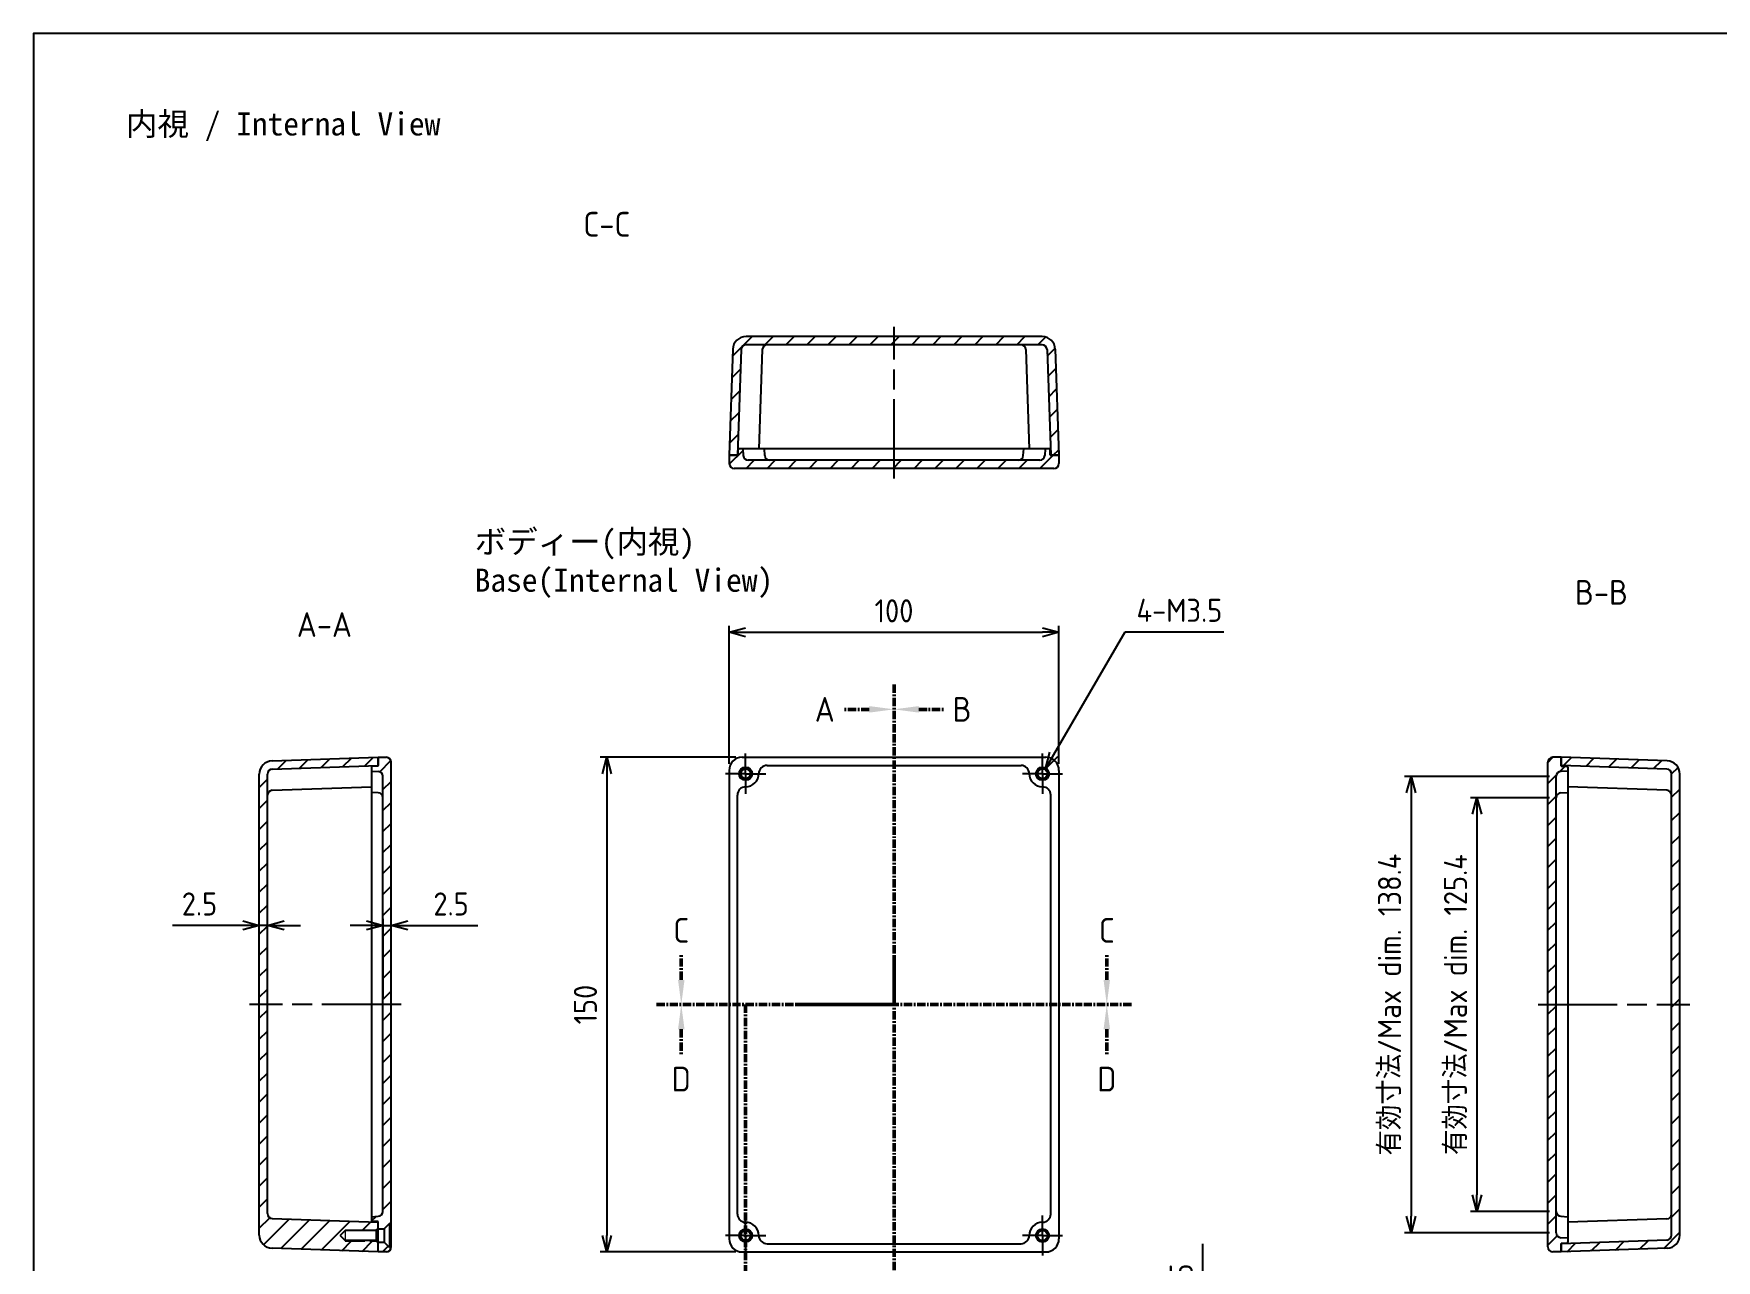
# Model space of a CAD drawing. Header units: millimetres. Extents: x 0 to 1622, y 0 to 560.
# Drawn here: x 816 to 1326, y 188 to 560 of the extents above; entities that cross this region are included whole.
import ezdxf

# ---------------------------------------------------------------- set-up
doc = ezdxf.new("R2010")
doc.units = ezdxf.units.MM
doc.header["$LTSCALE"] = 2
for name, pattern in [('AM_ISO02W050x2', [3.75, 3, -0.75]), ('AM_ISO08W050', [18, 12, -1.5, 3, -1.5]), ('AM_ISO08W050x2', [9, 6, -0.75, 1.5, -0.75]), ('CENTER', [2, 1.25, -0.25, 0.25, -0.25])]:
    doc.linetypes.add(name, pattern=pattern)
for name, color, linetype, lineweight in [('AM_10', 7, 'AM_ISO08W050', 50), ('AM_5', 3, 'Continuous', 25), ('AM_7', 4, 'AM_ISO08W050', 25), ('AM_8', 1, 'Continuous', 25), ('ﾄｯﾌﾟｶﾊﾞｰ', 7, 'Continuous', 25), ('ﾎﾞﾃﾞｨｰ', 2, 'Continuous', 25), ('ﾎﾞﾃﾞｨｰ0', 2, 'AM_ISO02W050x2', 13)]:
    doc.layers.add(name, color=color, linetype=linetype, lineweight=lineweight)
doc.styles.add('ACISOTS', font='isocp.shx', dxfattribs={"height": 1, "bigfont": 'extfont.shx'})
doc.styles.get("Standard").update_dxf_attribs({"font": 'ISOCP.SHX', "bigfont": 'EXTFONT.SHX'})
doc.styles.add('takachi1', font='', dxfattribs={"height": 2.5})
doc.styles.get('takachi1').set_extended_font_data('MS PGothic')
doc.dimstyles.new('AM_ISO$0', dxfattribs={"dimtxt": 3.5, "dimasz": 2.5, "dimexe": 1, "dimexo": 1, "dimgap": 1.5, "dimtad": 1, "dimdsep": 46, "dimtxsty": 'STANDARD', "dimblk": 'OPEN30', "dimcen": 0, "dimclrd": 3, "dimclre": 3, "dimclrt": 2, "dimadec": 0, "dimazin": 2, "dimtp": 0.1, "dimtm": 0.1, "dimtfac": 0.71, "dimtmove": 0, "dimatfit": 3, "dimldrblk": 'OPEN30', "dimfxl": 1, "dimlwd": -1, "dimlwe": -1, "dimarcsym": 0})
doc.dimstyles.new('AM_ISO$3', dxfattribs={"dimtxt": 3.5, "dimasz": 2.5, "dimexe": 1, "dimexo": 1, "dimgap": 1.5, "dimtad": 1, "dimtoh": 1, "dimdsep": 46, "dimtxsty": 'STANDARD', "dimblk": 'OPEN30', "dimcen": 0, "dimclrd": 3, "dimclre": 3, "dimclrt": 2, "dimadec": 0, "dimazin": 2, "dimtp": 0.1, "dimtm": 0.1, "dimtfac": 0.71, "dimtofl": 0, "dimtmove": 0, "dimatfit": 0, "dimldrblk": 'OPEN30', "dimfxl": 1, "dimlwd": -1, "dimlwe": -1, "dimarcsym": 0})
pattern_1 = [(45, (0, -11.957), (-3.18198, 3.18198), [])]

# ---------------------------------------------------------------- blocks, each defined once
blk = doc.blocks.new('TK-A3')
blk.add_lwpolyline([(0, 0), (403, 0), (403, 280), (0, 280)], close=True)
blk = doc.blocks.new('*S42')
at = {"layer": 'AM_10', "color": 7, "linetype": 'CENTER'}
for p, q in [((1076.83, 362.66), (1076.83, 347.66)), ((1069.33, 355.16), (1061.83, 355.16)), ((1076.83, 265.66), (1076.83, 280.66)), ((1031.83, 265.66), (1046.83, 265.66)), ((1031.83, 265.66), (1031.83, 250.66)), ((1076.83, 265.66), (1061.83, 265.66)), ((1031.83, 168.66), (1031.83, 183.66)), ((1024.33, 176.16), (1016.83, 176.16))]:
    blk.add_line(p, q, dxfattribs=at)
at = {"layer": 'AM_10', "color": 1, "linetype": 'CENTER'}
for p, q in [((1076.83, 347.66), (1076.83, 280.66)), ((1061.83, 265.66), (1046.83, 265.66)), ((1031.83, 250.66), (1031.83, 183.66))]:
    blk.add_line(p, q, dxfattribs=at)
at = {"layer": 'AM_10', "color": 7, "linetype": 'Continuous', "extrusion": (0, 0, -1)}
blk.add_trace([(-1069.33, 356.15), (-1069.33, 354.17), (-1076.83, 355.16)], dxfattribs=at)
at = {"layer": 'AM_10', "color": 7, "linetype": 'Continuous'}
blk.add_trace([(1024.33, 175.17), (1024.33, 177.15), (1031.83, 176.16)], dxfattribs=at)
at = {"layer": 'AM_10', "color": 7, "char_height": 7.5, "attachment_point": 5, "style": 'ACISOTS'}
for s, insert in [('A-A', (904.15, 380.86)), ('A', (1055.83, 355.16)), ('A', (1010.83, 176.16))]:
    blk.add_mtext(s, dxfattribs=dict(at, insert=insert))
blk = doc.blocks.new('*S43')
at = {"layer": 'AM_10', "color": 7, "linetype": 'CENTER'}
for p, q in [((1076.83, 362.66), (1076.83, 347.66)), ((1069.33, 355.16), (1061.83, 355.16)), ((1076.83, 265.66), (1076.83, 280.66)), ((1031.83, 265.66), (1046.83, 265.66)), ((1031.83, 265.66), (1031.83, 250.66)), ((1076.83, 265.66), (1061.83, 265.66)), ((1031.83, 168.66), (1031.83, 183.66)), ((1024.33, 176.16), (1016.83, 176.16))]:
    blk.add_line(p, q, dxfattribs=at)
at = {"layer": 'AM_10', "color": 1, "linetype": 'CENTER'}
for p, q in [((1076.83, 347.66), (1076.83, 280.66)), ((1061.83, 265.66), (1046.83, 265.66)), ((1031.83, 250.66), (1031.83, 183.66))]:
    blk.add_line(p, q, dxfattribs=at)
at = {"layer": 'AM_10', "color": 7, "linetype": 'Continuous', "extrusion": (0, 0, -1)}
blk.add_trace([(-1069.33, 356.15), (-1069.33, 354.17), (-1076.83, 355.16)], dxfattribs=at)
at = {"layer": 'AM_10', "color": 7, "linetype": 'Continuous'}
blk.add_trace([(1024.33, 175.17), (1024.33, 177.15), (1031.83, 176.16)], dxfattribs=at)
at = {"layer": 'AM_10', "color": 7, "char_height": 7.5, "attachment_point": 5, "style": 'ACISOTS'}
for s, insert in [('A-A', (904.15, 380.86)), ('A', (1055.83, 355.16)), ('A', (1010.83, 176.16))]:
    blk.add_mtext(s, dxfattribs=dict(at, insert=insert))
blk = doc.blocks.new('*S44')
at = {"layer": 'AM_10', "color": 7, "linetype": 'CENTER'}
for p, q in [((1076.83, 362.66), (1076.83, 347.66)), ((1084.33, 355.16), (1091.83, 355.16)), ((1076.83, 168.66), (1076.83, 183.66)), ((1084.33, 176.16), (1091.83, 176.16))]:
    blk.add_line(p, q, dxfattribs=at)
at = {"layer": 'AM_10', "color": 1, "linetype": 'CENTER'}
blk.add_line((1076.83, 347.66), (1076.83, 183.66), dxfattribs=at)
at = {"layer": 'AM_10', "color": 7, "linetype": 'Continuous'}
blk.add_trace([(1084.33, 356.15), (1084.33, 354.17), (1076.83, 355.16)], dxfattribs=at)
at = {"layer": 'AM_10', "color": 7, "linetype": 'Continuous', "extrusion": (0, 0, -1)}
blk.add_trace([(-1084.33, 175.17), (-1084.33, 177.15), (-1076.83, 176.16)], dxfattribs=at)
at = {"layer": 'AM_10', "color": 7, "char_height": 7.5, "attachment_point": 5, "style": 'ACISOTS'}
for s, insert in [('B-B', (1291.29, 390.63)), ('B', (1097.46, 355.16)), ('B', (1097.46, 176.16))]:
    blk.add_mtext(s, dxfattribs=dict(at, insert=insert))
blk = doc.blocks.new('*S45')
at = {"layer": 'AM_10', "color": 7, "linetype": 'CENTER'}
for p, q in [((1076.83, 362.66), (1076.83, 347.66)), ((1084.33, 355.16), (1091.83, 355.16)), ((1076.83, 168.66), (1076.83, 183.66)), ((1084.33, 176.16), (1091.83, 176.16))]:
    blk.add_line(p, q, dxfattribs=at)
at = {"layer": 'AM_10', "color": 1, "linetype": 'CENTER'}
blk.add_line((1076.83, 347.66), (1076.83, 183.66), dxfattribs=at)
at = {"layer": 'AM_10', "color": 7, "linetype": 'Continuous'}
blk.add_trace([(1084.33, 356.15), (1084.33, 354.17), (1076.83, 355.16)], dxfattribs=at)
at = {"layer": 'AM_10', "color": 7, "linetype": 'Continuous', "extrusion": (0, 0, -1)}
blk.add_trace([(-1084.33, 175.17), (-1084.33, 177.15), (-1076.83, 176.16)], dxfattribs=at)
at = {"layer": 'AM_10', "color": 7, "char_height": 7.5, "attachment_point": 5, "style": 'ACISOTS'}
for s, insert in [('B-B', (1291.29, 390.63)), ('B', (1097.46, 355.16)), ('B', (1097.46, 176.16))]:
    blk.add_mtext(s, dxfattribs=dict(at, insert=insert))
blk = doc.blocks.new('*S46')
at = {"layer": 'AM_10', "color": 7, "linetype": 'CENTER'}
for p, q in [((1012.33, 273.16), (1012.33, 280.66)), ((1141.33, 273.16), (1141.33, 280.66)), ((1004.83, 265.66), (1019.83, 265.66)), ((1148.83, 265.66), (1133.83, 265.66))]:
    blk.add_line(p, q, dxfattribs=at)
at = {"layer": 'AM_10', "color": 1, "linetype": 'CENTER'}
blk.add_line((1019.83, 265.66), (1133.83, 265.66), dxfattribs=at)
at = {"layer": 'AM_10', "color": 7, "linetype": 'Continuous'}
blk.add_trace([(1011.35, 273.16), (1013.32, 273.16), (1012.33, 265.66)], dxfattribs=at)
at = {"layer": 'AM_10', "color": 7, "linetype": 'Continuous', "extrusion": (0, 0, -1)}
blk.add_trace([(-1142.32, 273.16), (-1140.35, 273.16), (-1141.33, 265.66)], dxfattribs=at)
at = {"layer": 'AM_10', "color": 7, "char_height": 7.5, "attachment_point": 5, "style": 'ACISOTS'}
for s, insert in [('C-C', (989.78, 502.22)), ('C', (1012.33, 288.16)), ('C', (1141.33, 288.16))]:
    blk.add_mtext(s, dxfattribs=dict(at, insert=insert))
blk = doc.blocks.new('*S47')
at = {"layer": 'AM_10', "color": 7, "linetype": 'CENTER'}
for p, q in [((1012.33, 273.16), (1012.33, 280.66)), ((1141.33, 273.16), (1141.33, 280.66)), ((1004.83, 265.66), (1019.83, 265.66)), ((1148.83, 265.66), (1133.83, 265.66))]:
    blk.add_line(p, q, dxfattribs=at)
at = {"layer": 'AM_10', "color": 1, "linetype": 'CENTER'}
blk.add_line((1019.83, 265.66), (1133.83, 265.66), dxfattribs=at)
at = {"layer": 'AM_10', "color": 7, "linetype": 'Continuous'}
blk.add_trace([(1011.35, 273.16), (1013.32, 273.16), (1012.33, 265.66)], dxfattribs=at)
at = {"layer": 'AM_10', "color": 7, "linetype": 'Continuous', "extrusion": (0, 0, -1)}
blk.add_trace([(-1142.32, 273.16), (-1140.35, 273.16), (-1141.33, 265.66)], dxfattribs=at)
at = {"layer": 'AM_10', "color": 7, "char_height": 7.5, "attachment_point": 5, "style": 'ACISOTS'}
for s, insert in [('C-C', (989.78, 502.22)), ('C', (1012.33, 288.16)), ('C', (1141.33, 288.16))]:
    blk.add_mtext(s, dxfattribs=dict(at, insert=insert))
blk = doc.blocks.new('*S48')
at = {"layer": 'AM_10', "color": 7, "linetype": 'CENTER'}
for p, q in [((1004.83, 265.66), (1019.83, 265.66)), ((1148.83, 265.66), (1133.83, 265.66)), ((1012.33, 258.16), (1012.33, 250.66)), ((1141.33, 258.16), (1141.33, 250.66))]:
    blk.add_line(p, q, dxfattribs=at)
at = {"layer": 'AM_10', "color": 1, "linetype": 'CENTER'}
blk.add_line((1019.83, 265.66), (1133.83, 265.66), dxfattribs=at)
at = {"layer": 'AM_10', "color": 7, "linetype": 'Continuous', "extrusion": (0, 0, -1)}
blk.add_trace([(-1011.35, 258.16), (-1013.32, 258.16), (-1012.33, 265.66)], dxfattribs=at)
at = {"layer": 'AM_10', "color": 7, "linetype": 'Continuous'}
blk.add_trace([(1142.32, 258.16), (1140.35, 258.16), (1141.33, 265.66)], dxfattribs=at)
at = {"layer": 'AM_10', "color": 7, "char_height": 7.5, "attachment_point": 5, "style": 'ACISOTS'}
for s, insert in [('D', (1012.33, 243.06)), ('D', (1141.33, 243.06)), ('D-D', (989.78, 128.37))]:
    blk.add_mtext(s, dxfattribs=dict(at, insert=insert))
blk = doc.blocks.new('*S49')
at = {"layer": 'AM_10', "color": 7, "linetype": 'CENTER'}
for p, q in [((1004.83, 265.66), (1019.83, 265.66)), ((1148.83, 265.66), (1133.83, 265.66)), ((1012.33, 258.16), (1012.33, 250.66)), ((1141.33, 258.16), (1141.33, 250.66))]:
    blk.add_line(p, q, dxfattribs=at)
at = {"layer": 'AM_10', "color": 1, "linetype": 'CENTER'}
blk.add_line((1019.83, 265.66), (1133.83, 265.66), dxfattribs=at)
at = {"layer": 'AM_10', "color": 7, "linetype": 'Continuous', "extrusion": (0, 0, -1)}
blk.add_trace([(-1011.35, 258.16), (-1013.32, 258.16), (-1012.33, 265.66)], dxfattribs=at)
at = {"layer": 'AM_10', "color": 7, "linetype": 'Continuous'}
blk.add_trace([(1142.32, 258.16), (1140.35, 258.16), (1141.33, 265.66)], dxfattribs=at)
at = {"layer": 'AM_10', "color": 7, "char_height": 7.5, "attachment_point": 5, "style": 'ACISOTS'}
for s, insert in [('D', (1012.33, 243.06)), ('D', (1141.33, 243.06)), ('D-D', (989.78, 128.37))]:
    blk.add_mtext(s, dxfattribs=dict(at, insert=insert))
blk = doc.blocks.new('_Open30')
at = {"color": 0, "linetype": 'ByBlock', "lineweight": -2}
for p, q in [((-1, 0.27), (0, 0)), ((0, 0), (-1, -0.27)), ((0, 0), (-1, 0))]:
    blk.add_line(p, q, dxfattribs=at)
blk = doc.blocks.new('*D23')
at = {"layer": 'AM_5', "color": 3}
for p, q in [((921.91, 267.66), (921.91, 291.66)), ((924.41, 267.66), (924.41, 291.66)), ((916.91, 289.66), (911.91, 289.66)), ((921.91, 289.66), (924.41, 289.66)), ((929.41, 289.66), (950.68, 289.66))]:
    blk.add_line(p, q, dxfattribs=at)
at = {"layer": 'Defpoints', "color": 0}
for p in [(924.41, 289.66), (921.91, 265.66), (924.41, 265.66)]:
    blk.add_point(p, dxfattribs=at)
at = {"layer": 'AM_5', "color": 3, "xscale": 5, "yscale": 5, "zscale": 5}
for p, rotation in [((921.91, 289.66), 359.9921540946706), ((924.41, 289.66), 179.9921540946705)]:
    blk.add_blockref('_Open30', p, dxfattribs=dict(at, rotation=rotation))
at = {"layer": 'AM_5', "color": 2, "insert": (942.54, 296.16), "char_height": 7, "attachment_point": 5, "rotation": 359.9922}
blk.add_mtext('2.5', dxfattribs=at)
blk = doc.blocks.new('*D24')
at = {"layer": 'AM_5', "color": 3}
for p, q in [((884.41, 267.66), (884.41, 291.66)), ((886.91, 267.66), (886.91, 291.66)), ((879.41, 289.66), (858.14, 289.66)), ((886.91, 289.66), (884.41, 289.66)), ((891.91, 289.66), (896.91, 289.66))]:
    blk.add_line(p, q, dxfattribs=at)
at = {"layer": 'Defpoints', "color": 0}
for p in [(884.41, 289.66), (884.41, 265.66), (886.91, 265.66)]:
    blk.add_point(p, dxfattribs=at)
at = {"layer": 'AM_5', "color": 3, "xscale": 5, "yscale": 5, "zscale": 5}
blk.add_blockref('_Open30', (884.41, 289.66), dxfattribs=at)
at = {"layer": 'AM_5', "color": 3, "xscale": 5, "yscale": 5, "zscale": 5, "rotation": 180}
blk.add_blockref('_Open30', (886.91, 289.66), dxfattribs=at)
at = {"layer": 'AM_5', "color": 2, "insert": (866.27, 296.16), "char_height": 7, "attachment_point": 5}
blk.add_mtext('2.5', dxfattribs=at)
blk = doc.blocks.new('*D25')
at = {"layer": 'AM_5', "color": 3}
for p, q in [((1026.83, 338.66), (1026.83, 380.52)), ((1031.83, 378.52), (1121.83, 378.52)), ((1126.83, 338.66), (1126.83, 380.52))]:
    blk.add_line(p, q, dxfattribs=at)
at = {"layer": 'Defpoints', "color": 0}
for p in [(1126.83, 378.52), (1026.83, 336.66), (1126.83, 336.66)]:
    blk.add_point(p, dxfattribs=at)
at = {"layer": 'AM_5', "color": 3, "xscale": 5, "yscale": 5, "zscale": 5, "rotation": 180}
blk.add_blockref('_Open30', (1026.83, 378.52), dxfattribs=at)
at = {"layer": 'AM_5', "color": 3, "xscale": 5, "yscale": 5, "zscale": 5}
blk.add_blockref('_Open30', (1126.83, 378.52), dxfattribs=at)
at = {"layer": 'AM_5', "color": 2, "insert": (1076.83, 385.02), "char_height": 7, "attachment_point": 5}
blk.add_mtext('100', dxfattribs=at)
blk = doc.blocks.new('*D26')
at = {"layer": 'AM_5', "color": 3}
for p, q in [((1028.83, 340.66), (987.77, 340.66)), ((989.77, 335.66), (989.77, 195.66)), ((1028.83, 190.66), (987.77, 190.66))]:
    blk.add_line(p, q, dxfattribs=at)
at = {"layer": 'Defpoints', "color": 0}
for p in [(1030.83, 340.66), (989.77, 190.66), (1030.83, 190.66)]:
    blk.add_point(p, dxfattribs=at)
at = {"layer": 'AM_5', "color": 3, "xscale": 5, "yscale": 5, "zscale": 5}
for p, rotation in [((989.77, 340.66), 90), ((989.77, 190.66), 270)]:
    blk.add_blockref('_Open30', p, dxfattribs=dict(at, rotation=rotation))
at = {"layer": 'AM_5', "color": 2, "insert": (983.27, 265.66), "char_height": 7, "attachment_point": 5, "rotation": 90}
blk.add_mtext('150', dxfattribs=at)
blk = doc.blocks.new('*D27')
at = {"layer": 'AM_5', "color": 3}
for p, q in [((1125.23, 341.49), (1146.89, 378.68)), ((1146.89, 378.68), (1176.78, 378.68))]:
    blk.add_line(p, q, dxfattribs=at)
at = {"layer": 'Defpoints', "color": 0}
for p in [(1122.72, 337.17), (1120.95, 334.15)]:
    blk.add_point(p, dxfattribs=at)
at = {"layer": 'AM_5', "color": 3, "xscale": 5, "yscale": 5, "zscale": 5, "rotation": 239.7830202673261}
blk.add_blockref('_Open30', (1122.72, 337.17), dxfattribs=at)
at = {"layer": 'AM_5', "color": 2, "insert": (1163.34, 385.18), "char_height": 7, "attachment_point": 5}
blk.add_mtext('4-M3.5', dxfattribs=at)
blk = doc.blocks.new('*D30')
at = {"layer": 'AM_5', "color": 3}
for p, q in [((1170.41, 94.65), (1170.41, 193.09)), ((1123.03, 94.65), (1172.41, 94.65)), ((1170.41, 64.65), (1170.41, 89.65)), ((1123.71, 59.65), (1172.41, 59.65))]:
    blk.add_line(p, q, dxfattribs=at)
at = {"layer": 'Defpoints', "color": 0}
for p in [(1121.03, 94.65), (1170.41, 94.65), (1121.71, 59.65)]:
    blk.add_point(p, dxfattribs=at)
at = {"layer": 'AM_5', "color": 3, "xscale": 5, "yscale": 5, "zscale": 5}
for p, rotation in [((1170.41, 94.65), 90), ((1170.41, 59.65), 270)]:
    blk.add_blockref('_Open30', p, dxfattribs=dict(at, rotation=rotation))
at = {"layer": 'AM_5', "color": 2, "insert": (1163.91, 146.37), "char_height": 7, "attachment_point": 5, "rotation": 90}
blk.add_mtext('有効寸法/Max dim. 35', dxfattribs=at)
blk = doc.blocks.new('*D33')
at = {"layer": 'AM_5', "color": 3}
for p, q in [((1275.56, 328.35), (1251.56, 328.35)), ((1253.56, 323.35), (1253.56, 207.97)), ((1275.56, 202.97), (1251.56, 202.97))]:
    blk.add_line(p, q, dxfattribs=at)
at = {"layer": 'Defpoints', "color": 0}
for p in [(1277.56, 328.35), (1253.56, 202.97), (1277.56, 202.97)]:
    blk.add_point(p, dxfattribs=at)
at = {"layer": 'AM_5', "color": 3, "xscale": 5, "yscale": 5, "zscale": 5}
for p, rotation in [((1253.56, 328.35), 90), ((1253.56, 202.97), 270)]:
    blk.add_blockref('_Open30', p, dxfattribs=dict(at, rotation=rotation))
at = {"layer": 'AM_5', "color": 2, "insert": (1247.06, 265.66), "char_height": 7, "attachment_point": 5, "rotation": 90}
blk.add_mtext('有効寸法/Max dim. 125.4', dxfattribs=at)
blk = doc.blocks.new('*D34')
at = {"layer": 'AM_5', "color": 3}
for p, q in [((1275.56, 334.85), (1231.56, 334.85)), ((1233.56, 329.85), (1233.56, 201.47)), ((1275.56, 196.47), (1231.56, 196.47))]:
    blk.add_line(p, q, dxfattribs=at)
at = {"layer": 'Defpoints', "color": 0}
for p in [(1277.56, 334.85), (1233.56, 196.47), (1277.56, 196.47)]:
    blk.add_point(p, dxfattribs=at)
at = {"layer": 'AM_5', "color": 3, "xscale": 5, "yscale": 5, "zscale": 5}
for p, rotation in [((1233.56, 334.85), 90), ((1233.56, 196.47), 270)]:
    blk.add_blockref('_Open30', p, dxfattribs=dict(at, rotation=rotation))
at = {"layer": 'AM_5', "color": 2, "insert": (1227.06, 265.66), "char_height": 7, "attachment_point": 5, "rotation": 90}
blk.add_mtext('有効寸法/Max dim. 138.4', dxfattribs=at)

msp = doc.modelspace()

# ---------------------------------------------------------------- hatches: boundary and pattern name
at = {"layer": 'AM_8'}
h = msp.add_hatch(dxfattribs=at)
h.set_pattern_fill('_U', color=256, scale=4.5, angle=45, style=0, pattern_type=0)
h.set_pattern_definition(pattern_1)
edge = h.paths.add_edge_path()
edge.add_line((1125.712, 464.309), (1126.835, 432.169))
edge.add_line((1126.835, 432.169), (1124.333, 432.169))
edge.add_line((1124.333, 432.169), (1123.214, 464.221))
edge.add_arc((1121.715, 464.169), 1.5, 2, 90)
edge.add_line((1121.715, 465.669), (1031.955, 465.669))
edge.add_arc((1031.955, 464.169), 1.5, 90, 178)
edge.add_line((1030.456, 464.221), (1029.336, 432.169))
edge.add_line((1029.336, 432.169), (1026.835, 432.169))
edge.add_line((1026.835, 432.169), (1027.957, 464.309))
edge.add_arc((1031.955, 464.169), 4, 90, 178, ccw=False)
edge.add_line((1031.955, 468.169), (1121.715, 468.169))
edge.add_arc((1121.715, 464.169), 4, 2, 90, ccw=False)
h = msp.add_hatch(dxfattribs=at)
h.set_pattern_fill('_U', color=256, scale=4.5, angle=45, style=0, pattern_type=0)
h.set_pattern_definition(pattern_1)
edge = h.paths.add_edge_path()
edge.add_arc((1029.834, 433.869), 0.3, 90, 180, ccw=False)
edge.add_line((1029.834, 434.169), (1031.034, 434.169))
edge.add_line((1031.034, 434.169), (1031.143, 432.09))
edge.add_arc((1032.641, 432.169), 1.5, 183, 270)
edge.add_line((1032.641, 430.669), (1039.142, 430.669))
edge.add_line((1039.142, 430.669), (1121.028, 430.669))
edge.add_arc((1121.028, 432.169), 1.5, 270, 357)
edge.add_line((1122.526, 432.09), (1122.635, 434.169))
edge.add_line((1122.635, 434.169), (1123.835, 434.169))
edge.add_arc((1123.835, 433.869), 0.3, 0, 90, ccw=False)
edge.add_line((1124.135, 433.869), (1124.135, 432.169))
edge.add_line((1124.135, 432.169), (1124.333, 432.169))
edge.add_line((1124.333, 432.169), (1126.835, 432.169))
edge.add_line((1126.835, 432.169), (1126.791, 429.643))
edge.add_arc((1125.291, 429.669), 1.5, 270, 359, ccw=False)
edge.add_line((1125.291, 428.169), (1028.379, 428.169))
edge.add_arc((1028.379, 429.669), 1.5, 181, 270, ccw=False)
edge.add_line((1026.879, 429.643), (1026.835, 432.169))
edge.add_line((1026.835, 432.169), (1029.534, 432.169))
edge.add_line((1029.534, 432.169), (1029.534, 433.869))
h = msp.add_hatch(dxfattribs=at)
h.set_pattern_fill('_U', color=256, scale=4.5, angle=45, style=0, pattern_type=0)
h.set_pattern_definition(pattern_1)
edge = h.paths.add_edge_path()
edge.add_line((920.406, 340.661), (888.267, 339.539))
edge.add_arc((888.406, 335.541), 4, 92, 180)
edge.add_line((884.406, 335.541), (884.406, 195.781))
edge.add_arc((888.406, 195.781), 4, 180, 268)
edge.add_line((888.267, 191.784), (920.406, 190.661))
edge.add_line((920.406, 190.661), (920.406, 193.609))
edge.add_line((920.406, 193.609), (920.406, 193.661))
edge.add_line((920.406, 193.661), (919.906, 193.911))
edge.add_line((919.906, 193.911), (910.406, 193.911))
edge.add_line((910.406, 193.911), (910.406, 194.161))
edge.add_line((910.406, 194.161), (908.906, 195.661))
edge.add_line((908.906, 195.661), (910.406, 197.161))
edge.add_line((910.406, 197.161), (910.406, 197.411))
edge.add_line((910.406, 197.411), (919.906, 197.411))
edge.add_line((919.906, 197.411), (920.406, 197.661))
edge.add_line((920.406, 197.661), (920.406, 197.713))
edge.add_line((920.406, 197.713), (920.406, 199.661))
edge.add_line((920.406, 199.661), (888.354, 200.781))
edge.add_arc((888.406, 202.28), 1.5, 180, 268, ccw=False)
edge.add_line((886.906, 202.28), (886.906, 335.541))
edge.add_arc((888.406, 335.541), 1.5, 92, 180, ccw=False)
edge.add_line((888.354, 337.041), (920.406, 338.16))
edge.add_line((920.406, 338.16), (920.406, 340.661))
h = msp.add_hatch(dxfattribs=at)
h.set_pattern_fill('_U', color=256, scale=4.5, angle=45, style=0, pattern_type=0)
h.set_pattern_definition(pattern_1)
edge = h.paths.add_edge_path()
edge.add_line((922.932, 340.617), (920.406, 340.661))
edge.add_line((920.406, 340.661), (920.406, 337.962))
edge.add_line((920.406, 337.962), (918.706, 337.962))
edge.add_arc((918.706, 337.662), 0.3, 90, 180)
edge.add_line((918.406, 337.662), (918.406, 336.462))
edge.add_line((918.406, 336.462), (920.485, 336.353))
edge.add_arc((920.406, 334.855), 1.5, 0, 87, ccw=False)
edge.add_line((921.906, 334.855), (921.906, 202.968))
edge.add_arc((920.406, 202.968), 1.5, -87, 0, ccw=False)
edge.add_line((920.485, 201.47), (918.406, 201.361))
edge.add_line((918.406, 201.361), (918.406, 200.161))
edge.add_arc((918.706, 200.161), 0.3, 180, 270)
edge.add_line((918.706, 199.861), (920.406, 199.861))
edge.add_line((920.406, 199.861), (920.406, 199.661))
edge.add_line((920.406, 199.661), (920.406, 197.713))
edge.add_line((920.406, 197.713), (922.279, 197.648))
edge.add_line((922.279, 197.648), (923.892, 199.261))
edge.add_line((923.892, 199.261), (924.406, 199.261))
edge.add_line((924.406, 199.261), (924.406, 339.117))
edge.add_arc((922.906, 339.117), 1.5, 0, 89)
h = msp.add_hatch(dxfattribs=at)
h.set_pattern_fill('_U', color=256, scale=4.5, angle=45, style=0, pattern_type=0)
h.set_pattern_definition([(45, (45.8, -11.957), (-3.18198, 3.18198), [])])
edge = h.paths.add_edge_path()
edge.add_line((1276.537, 190.705), (1279.063, 190.661))
edge.add_line((1279.063, 190.661), (1279.063, 193.361))
edge.add_line((1279.063, 193.361), (1280.763, 193.361))
edge.add_arc((1280.763, 193.661), 0.3, 270, 360)
edge.add_line((1281.063, 193.661), (1281.063, 194.861))
edge.add_line((1281.063, 194.861), (1278.985, 194.97))
edge.add_arc((1279.063, 196.468), 1.5, 180, 267, ccw=False)
edge.add_line((1277.563, 196.468), (1277.563, 334.855))
edge.add_arc((1279.063, 334.855), 1.5, 93, 180, ccw=False)
edge.add_line((1278.985, 336.353), (1281.063, 336.462))
edge.add_line((1281.063, 336.462), (1281.063, 337.662))
edge.add_arc((1280.763, 337.662), 0.3, 360, 450)
edge.add_line((1280.763, 337.962), (1279.063, 337.962))
edge.add_line((1279.063, 337.962), (1279.063, 340.661))
edge.add_line((1279.063, 340.661), (1276.537, 340.617))
edge.add_arc((1276.563, 339.117), 1.5, 91, 180)
edge.add_line((1275.063, 339.117), (1275.063, 192.205))
edge.add_arc((1276.563, 192.205), 1.5, 180, 269)
h = msp.add_hatch(dxfattribs=at)
h.set_pattern_fill('_U', color=256, scale=5, angle=45, style=0, pattern_type=0)
h.set_pattern_definition([(45, (45.8, -11.957), (-3.535534, 3.535534), [])])
edge = h.paths.add_edge_path()
edge.add_line((1311.116, 194.282), (1279.063, 193.163))
edge.add_line((1279.063, 193.163), (1279.063, 190.661))
edge.add_line((1279.063, 190.661), (1311.203, 191.784))
edge.add_arc((1311.063, 195.781), 4, 272, 360)
edge.add_line((1315.063, 195.781), (1315.063, 335.541))
edge.add_arc((1311.063, 335.541), 4, 360, 448)
edge.add_line((1311.203, 339.539), (1279.063, 340.661))
edge.add_line((1279.063, 340.661), (1279.063, 338.16))
edge.add_line((1279.063, 338.16), (1311.116, 337.041))
edge.add_arc((1311.063, 335.541), 1.5, 0, 88, ccw=False)
edge.add_line((1312.563, 335.541), (1312.563, 195.781))
edge.add_arc((1311.063, 195.781), 1.5, -88, 0, ccw=False)
h = msp.add_hatch(dxfattribs=at)
h.set_pattern_fill('_U', color=256, scale=4.5, angle=45, style=0, pattern_type=0)
h.set_pattern_definition(pattern_1)
edge = h.paths.add_edge_path()
edge.add_arc((922.906, 192.205), 1.5, 271, 354.50939)
edge.add_line((924.399, 192.061), (923.892, 192.061))
edge.add_line((923.892, 192.061), (922.279, 193.674))
edge.add_line((922.279, 193.674), (920.406, 193.609))
edge.add_line((920.406, 193.609), (920.406, 190.661))
edge.add_line((920.406, 190.661), (922.932, 190.705))

# ---------------------------------------------------------------- linework, layer by layer
at = {"layer": 'AM_7'}
for p, q in [((1076.835, 425.169), (1076.835, 471.169)), ((927.406, 265.661), (881.406, 265.661)), ((1272.063, 265.661), (1318.063, 265.661))]:
    msp.add_line(p, q, dxfattribs=at)
at = {"layer": 'AM_7', "linetype": 'AM_ISO08W050x2'}
for p, q in [((1031.835, 335.661), (1031.835, 341.745)), ((1121.835, 335.661), (1121.835, 341.745)), ((1031.835, 335.661), (1025.751, 335.661)), ((1031.835, 335.661), (1037.918, 335.661)), ((1031.835, 335.661), (1031.835, 329.578)), ((1121.835, 335.661), (1115.751, 335.661)), ((1121.835, 335.661), (1127.918, 335.661)), ((1121.835, 335.661), (1121.835, 329.578)), ((1031.835, 195.661), (1031.835, 201.745)), ((1121.835, 195.661), (1121.835, 201.745)), ((1031.835, 195.661), (1025.751, 195.661)), ((1031.835, 195.661), (1037.918, 195.661)), ((1031.835, 195.661), (1031.835, 189.578)), ((1121.835, 195.661), (1115.751, 195.661)), ((1121.835, 195.661), (1127.918, 195.661)), ((1121.835, 195.661), (1121.835, 189.578))]:
    msp.add_line(p, q, dxfattribs=at)
at = {"layer": 'ﾄｯﾌﾟｶﾊﾞｰ'}
for p, q in [((1029.534, 432.169), (1029.534, 433.869)), ((1123.835, 434.169), (1029.834, 434.169)), ((1031.034, 434.169), (1031.143, 432.09)), ((1037.644, 432.09), (1037.535, 434.169)), ((1116.026, 432.09), (1116.135, 434.169)), ((1122.635, 434.169), (1122.526, 432.09)), ((1124.135, 432.169), (1124.135, 433.869)), ((1029.534, 432.169), (1026.835, 432.169)), ((1026.835, 432.169), (1026.879, 429.643)), ((1121.028, 430.669), (1032.641, 430.669)), ((1124.135, 432.169), (1126.835, 432.169)), ((1126.835, 432.169), (1126.791, 429.643)), ((1125.291, 428.169), (1028.379, 428.169)), ((918.406, 337.662), (918.406, 200.161)), ((920.406, 337.962), (918.706, 337.962)), ((920.406, 337.962), (920.406, 340.661)), ((920.406, 340.661), (922.932, 340.617)), ((924.406, 192.205), (924.406, 339.117)), ((1275.063, 192.205), (1275.063, 339.117)), ((1279.063, 340.661), (1276.537, 340.617)), ((1279.063, 337.962), (1279.063, 340.661)), ((1279.063, 337.962), (1280.763, 337.962)), ((1281.063, 337.662), (1281.063, 193.661)), ((918.406, 336.462), (920.485, 336.353)), ((921.906, 202.968), (921.906, 334.855)), ((1277.563, 196.468), (1277.563, 334.855)), ((1281.063, 336.462), (1278.985, 336.353)), ((920.485, 329.852), (918.406, 329.961)), ((1278.985, 329.852), (1281.063, 329.961)), ((918.406, 201.361), (920.485, 201.47)), ((920.406, 199.861), (918.706, 199.861)), ((920.406, 190.661), (920.406, 199.861)), ((923.892, 199.261), (922.279, 197.648)), ((923.892, 199.261), (924.406, 199.261)), ((923.906, 199.261), (923.906, 192.061)), ((1278.985, 201.47), (1281.063, 201.361)), ((920.406, 197.713), (922.279, 197.648)), ((922.279, 197.648), (922.279, 193.674)), ((1281.063, 194.861), (1278.985, 194.97)), ((920.406, 193.609), (922.279, 193.674)), ((922.932, 190.705), (920.406, 190.661)), ((923.892, 192.061), (922.279, 193.674)), ((923.892, 192.061), (924.399, 192.061)), ((1279.063, 190.661), (1276.537, 190.705)), ((1279.063, 193.361), (1280.763, 193.361)), ((1279.063, 193.361), (1279.063, 190.661))]:
    msp.add_line(p, q, dxfattribs=at)
for centre, radius, start, end in [((1029.834, 433.869), 0.3, 90, 180), ((1123.835, 433.869), 0.3, 0, 90), ((1028.379, 429.669), 1.5, 181, 270), ((1032.641, 432.169), 1.5, 183, 270), ((1039.142, 432.169), 1.5, 183, 270), ((1114.528, 432.169), 1.5, 270, 357), ((1121.028, 432.169), 1.5, 270, 357), ((1125.291, 429.669), 1.5, 270, 359), ((918.706, 337.662), 0.3, 90, 180), ((922.906, 339.117), 1.5, 0, 89), ((1276.563, 339.117), 1.5, 91, 180), ((1280.763, 337.662), 0.3, 0, 90), ((920.406, 334.855), 1.5, 0, 87), ((1279.063, 334.855), 1.5, 93, 180), ((920.406, 328.354), 1.5, 0, 87), ((1279.063, 328.354), 1.5, 93, 180), ((918.706, 200.161), 0.3, 180, 270), ((920.406, 202.968), 1.5, 273, 360), ((1279.063, 202.968), 1.5, 180, 267), ((1279.063, 196.468), 1.5, 180, 267), ((922.906, 192.205), 1.5, 271, 360), ((1276.563, 192.205), 1.5, 180, 269), ((1280.763, 193.661), 0.3, 270, 0)]:
    msp.add_arc(centre, radius, start, end, dxfattribs=at)
at = {"layer": 'ﾎﾞﾃﾞｨｰ'}
for p, q in [((1027.957, 464.309), (1026.835, 432.169)), ((1030.456, 464.221), (1029.336, 432.169)), ((1121.715, 468.169), (1031.955, 468.169)), ((1121.715, 465.669), (1031.955, 465.669)), ((1036.884, 464.221), (1035.835, 434.169)), ((1116.785, 464.221), (1117.835, 434.169)), ((1123.214, 464.221), (1124.333, 432.169)), ((1125.712, 464.309), (1126.835, 432.169)), ((1026.835, 432.169), (1026.835, 432.169)), ((1026.835, 432.169), (1029.336, 432.169)), ((1126.835, 432.169), (1124.333, 432.169)), ((1126.835, 432.169), (1126.835, 432.169)), ((888.267, 339.539), (920.406, 340.661)), ((888.354, 337.041), (920.406, 338.16)), ((920.406, 340.661), (920.406, 340.661)), ((920.406, 340.661), (920.406, 338.16)), ((1030.835, 340.661), (1122.835, 340.661)), ((1038.335, 338.161), (1115.335, 338.161)), ((1279.063, 340.661), (1279.063, 340.661)), ((1279.063, 340.661), (1279.063, 338.16)), ((1311.203, 339.539), (1279.063, 340.661)), ((1311.116, 337.041), (1279.063, 338.16)), ((884.406, 195.781), (884.406, 335.541)), ((886.906, 202.28), (886.906, 335.541)), ((888.354, 330.612), (918.406, 331.661)), ((1026.835, 336.661), (1026.835, 194.661)), ((1031.835, 331.661), (1031.835, 331.661)), ((1031.835, 331.661), (1031.835, 331.661)), ((1035.835, 335.661), (1035.835, 335.661)), ((1035.835, 335.661), (1035.835, 335.661)), ((1117.835, 335.661), (1117.835, 335.661)), ((1117.835, 335.661), (1117.835, 335.661)), ((1121.835, 331.661), (1121.835, 331.661)), ((1121.835, 331.661), (1121.835, 331.661)), ((1126.835, 336.661), (1126.835, 194.661)), ((1311.116, 330.612), (1281.063, 331.661)), ((1312.563, 195.781), (1312.563, 335.541)), ((1315.063, 195.781), (1315.063, 335.541)), ((1029.335, 202.161), (1029.335, 329.161)), ((1124.335, 202.161), (1124.335, 329.161)), ((888.354, 200.781), (920.406, 199.661)), ((920.406, 190.661), (920.406, 199.661)), ((1031.835, 199.661), (1031.835, 199.661)), ((1031.835, 199.661), (1031.835, 199.661)), ((1121.835, 199.661), (1121.835, 199.661)), ((1121.835, 199.661), (1121.835, 199.661)), ((1311.116, 200.711), (1281.063, 199.661)), ((908.906, 195.661), (910.406, 197.161)), ((908.906, 195.661), (910.406, 194.161)), ((919.906, 197.161), (910.406, 197.161)), ((919.906, 194.161), (910.406, 194.161)), ((919.906, 197.411), (920.406, 197.661)), ((919.906, 193.911), (919.906, 197.411)), ((919.906, 193.911), (920.406, 193.661)), ((1035.835, 195.661), (1035.835, 195.661)), ((1035.835, 195.661), (1035.835, 195.661)), ((1117.835, 195.661), (1117.835, 195.661)), ((1117.835, 195.661), (1117.835, 195.661)), ((1311.116, 194.282), (1279.063, 193.163)), ((920.406, 190.661), (888.267, 191.784)), ((920.406, 190.661), (920.406, 190.661)), ((920.406, 190.661), (920.406, 190.661)), ((1030.835, 190.661), (1122.835, 190.661)), ((1038.335, 193.161), (1115.335, 193.161)), ((1279.063, 190.661), (1279.063, 193.163)), ((1311.203, 191.784), (1279.063, 190.661)), ((1279.063, 190.661), (1279.063, 190.661))]:
    msp.add_line(p, q, dxfattribs=at)
for centre, radius in [((1031.835, 335.661), 2), ((1031.835, 335.661), 1.5), ((1121.835, 335.661), 2), ((1121.835, 335.661), 1.5), ((1031.835, 195.661), 2), ((1031.835, 195.661), 1.5), ((1121.835, 195.661), 2), ((1121.835, 195.661), 1.5)]:
    msp.add_circle(centre, radius, dxfattribs=at)
for centre, radius, start, end in [((1031.955, 464.169), 4, 90, 178), ((1031.955, 464.169), 1.5, 90, 178), ((1038.383, 464.169), 1.5, 90, 178), ((1115.286, 464.169), 1.5, 2, 90), ((1121.715, 464.169), 4, 2, 90), ((1121.715, 464.169), 1.5, 2, 90), ((888.406, 335.541), 4, 92, 180), ((888.406, 335.541), 1.5, 92, 180), ((1030.835, 336.661), 4, 90, 180), ((1038.335, 335.661), 2.5, 90, 180), ((1115.335, 335.661), 2.5, 0, 90), ((1122.835, 336.661), 4, 0, 90), ((1311.063, 335.541), 1.5, 0, 88), ((1311.063, 335.541), 4, 0, 88), ((1031.835, 329.161), 2.5, 90, 180), ((1031.835, 335.661), 4, 270, 0), ((1121.835, 335.661), 4, 180, 270), ((1121.835, 329.161), 2.5, 0, 90), ((888.406, 329.113), 1.5, 92, 180), ((1311.063, 329.113), 1.5, 0, 88), ((888.406, 202.28), 1.5, 180, 268), ((1031.835, 202.161), 2.5, 180, 270), ((1031.835, 195.661), 4, 0, 90), ((1121.835, 195.661), 4, 90, 180), ((1121.835, 202.161), 2.5, 270, 0), ((1311.063, 202.21), 1.5, 272, 0), ((888.406, 195.781), 4, 180, 268), ((1030.835, 194.661), 4, 180, 270), ((1038.335, 195.661), 2.5, 180, 270), ((1115.335, 195.661), 2.5, 270, 0), ((1122.835, 194.661), 4, 270, 0), ((1311.063, 195.781), 1.5, 272, 0), ((1311.063, 195.781), 4, 272, 0)]:
    msp.add_arc(centre, radius, start, end, dxfattribs=at)
at = {"layer": 'ﾎﾞﾃﾞｨｰ0'}
for p, q in [((910.406, 197.411), (919.906, 197.411)), ((910.406, 197.411), (910.406, 193.911)), ((910.406, 193.911), (919.906, 193.911))]:
    msp.add_line(p, q, dxfattribs=at)
for centre in [(1031.835, 335.661), (1121.835, 335.661), (1031.835, 195.661), (1121.835, 195.661)]:
    msp.add_circle(centre, 1.75, dxfattribs=at)

# ---------------------------------------------------------------- block references
at = {"lineweight": 0, "xscale": 2, "yscale": 2, "zscale": 2}
msp.add_blockref('TK-A3', (816, 0), dxfattribs=at)
at = {"layer": 'AM_10'}
for name in ['*S46', '*S47', '*S44', '*S45', '*S42', '*S43', '*S48', '*S49']:
    msp.add_blockref(name, (0, 0), dxfattribs=at)

# ---------------------------------------------------------------- texts
at = {"char_height": 7, "attachment_point": 1, "style": 'takachi1'}
for s, insert in [('{\\fMS Gothic|b0|i0|c128|p49;\\C0;内視 / Internal View}', (844.003, 536.139)), ('{\\fMS Gothic|b0|i0|c128|p49;\\C0;ボディー(内視)\\PBase(Internal View)}', (949.711, 409.487))]:
    msp.add_mtext_dynamic_manual_height_columns(s, width=95.93402, gutter_width=12.5, heights=[0], dxfattribs=dict(at, insert=insert))

# ---------------------------------------------------------------- dimensions: what is measured, and where the dimension line sits
at = {"layer": 'AM_5'}
for base, p1, p2, override, picture, middle in [((1126.835, 378.523), (1026.835, 336.661), (1126.835, 336.661), {"dimscale": 2, "dimpost": ''}, '*D25', (1076.835, 385.023)), ((884.406, 289.661), (886.906, 265.661), (884.406, 265.661), {"dimscale": 2}, '*D24', (866.272, 296.162))]:
    dim = msp.add_linear_dim(base=base, p1=p1, p2=p2, dimstyle='AM_ISO$0', override=override, dxfattribs=at)
    dim.commit()
    dim.dimension.update_dxf_attribs({"geometry": picture, "text_midpoint": middle})
dim = msp.add_diameter_dim_2p(p1=(1120.954, 334.149), p2=(1122.715, 337.174), text='4-M3.5', dimstyle='AM_ISO$3', override={"dimscale": 2}, dxfattribs=at)
dim.commit()
dim.dimension.update_dxf_attribs({"geometry": '*D27', "text_midpoint": (1163.336, 378.683), "dimtype": 163})
dim = msp.add_linear_dim(base=(989.772, 190.661), p1=(1030.835, 340.661), p2=(1030.835, 190.661), angle=90, dimstyle='AM_ISO$0', override={"dimscale": 2}, dxfattribs=at)
dim.commit()
dim.dimension.update_dxf_attribs({"geometry": '*D26', "text_midpoint": (983.272, 265.661)})
for base, p1, p2, override, picture, middle in [((1233.563, 196.468), (1277.563, 334.855), (1277.563, 196.468), {"dimscale": 2, "dimdec": 1, "dimpost": ''}, '*D34', (1227.063, 265.661)), ((1253.563, 202.968), (1277.563, 328.354), (1277.563, 202.968), {"dimscale": 2, "dimdec": 1, "dimpost": ''}, '*D33', (1247.063, 265.661)), ((1170.408, 94.654), (1121.715, 59.654), (1121.028, 94.654), {"dimscale": 2, "dimpost": ''}, '*D30', (1163.908, 146.374))]:
    dim = msp.add_linear_dim(base=base, p1=p1, p2=p2, angle=90, text='有効寸法/Max dim. <>', dimstyle='AM_ISO$0', override=override, dxfattribs=at)
    dim.commit()
    dim.dimension.update_dxf_attribs({"geometry": picture, "text_midpoint": middle})
dim = msp.add_aligned_dim(p1=(921.906, 265.661), p2=(924.406, 265.661), distance=24, dimstyle='AM_ISO$0', override={"dimscale": 2, "dimpost": ''}, dxfattribs=at)
dim.commit()
dim.dimension.update_dxf_attribs({"geometry": '*D23', "text_midpoint": (942.544, 296.159)})

doc.saveas('drawing.dxf')
